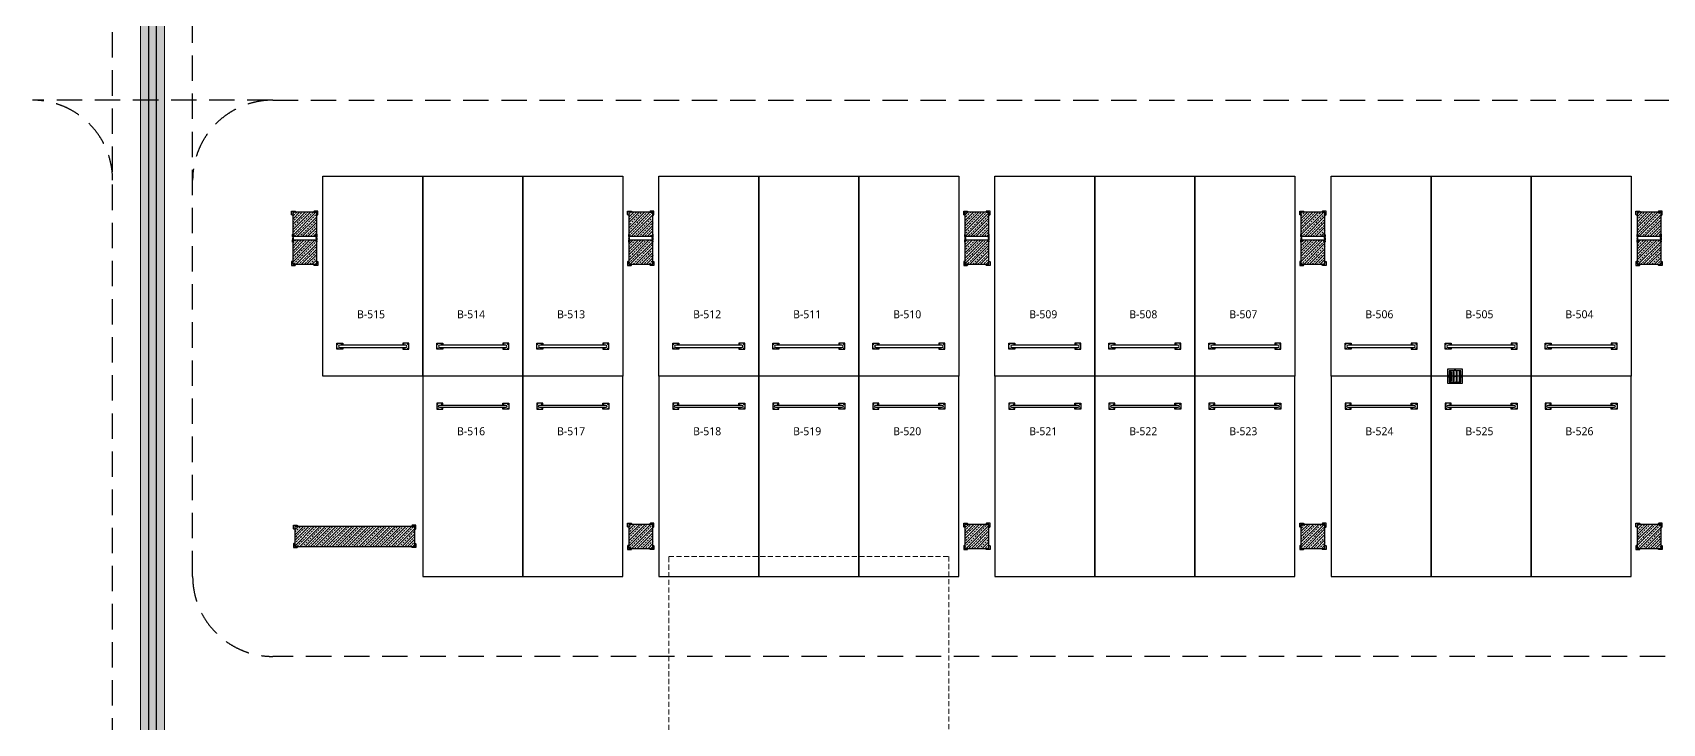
# Model space of a CAD drawing. Header units: millimetres. Extents: x -379292 to 1221486, y 92049 to 447512.
# Drawn here: x 65048 to 105780, y 156145 to 173407 of the extents above; entities that cross this region are included whole.
import ezdxf
from ezdxf.enums import TextEntityAlignment as Align
from ezdxf.lldxf.tags import DXFTag

# ---------------------------------------------------------------- set-up
doc = ezdxf.new("R2010")
doc.units = ezdxf.units.MM
doc.linetypes.add('HIDDEN', pattern=[9.525, 6.35, -3.175])
for name, color, linetype in [('04_RAIN INLET', 51, 'Continuous'), ('05_DILATATION', 131, 'Continuous'), ('05_HATCH CONCRETE', 141, 'Continuous'), ('05_SYMBOL', 2, 'Continuous'), ('202-A-Y-MahalAd', 141, 'Continuous'), ('E_CT_ZA', 6, 'Continuous')]:
    doc.layers.add(name, color=color, linetype=linetype)
doc.layers.add('06_FORMWORK HIDDEN', color=252, linetype='HIDDEN2', lineweight=0)
doc.layers.add('E_CT_KA', color=4, linetype='Continuous', lineweight=9)
doc.styles.get("Standard").update_dxf_attribs({"font": 'segoeuil.ttf'})
tags = doc.linetypes.add('HIDDEN2', pattern=[0.1875, 0.125, -0.0625]).pattern_tags.tags
tags[6:7] = [DXFTag(74, 4), DXFTag(75, 0), DXFTag(340, '0'), DXFTag(46, 0.0), DXFTag(50, 0.0), DXFTag(44, 0.0), DXFTag(45, 0.0)]
tags[4:5] = [DXFTag(74, 4), DXFTag(75, 0), DXFTag(340, '0'), DXFTag(46, 0.0), DXFTag(50, 0.0), DXFTag(44, 0.0), DXFTag(45, 0.0)]
pattern_1 = [(225, (905000, -3e-07), (67.351921, -67.351921), []), (225, (904932.65, -3e-07), (67.351921, -67.351921), [47.625, -23.8125])]

# ---------------------------------------------------------------- blocks, each defined once
blk = doc.blocks.new('202_Vida')
at = {"color": 0, "linetype": 'ByBlock', "ltscale": 0.2}
for points in [[(1, 0), (-1, 0)], [(0, 1), (0, -1)]]:
    blk.add_lwpolyline(points, dxfattribs=at)
at = {"color": 0, "linetype": 'ByBlock'}
for radius in [0.42, 0.23, 0.155]:
    blk.add_circle((0, 0), radius, dxfattribs=at)
blk = doc.blocks.new('202_Stoper')
at = {"color": 0, "linetype": 'ByBlock'}
for points in [[(-750, -30), (-750, -75), (-900, -75), (-900, 75), (-750, 75), (-750, 30)], [(750, -30), (750, -75), (900, -75), (900, 75), (750, 75), (750, 30)]]:
    blk.add_lwpolyline(points, dxfattribs=at)
blk.add_lwpolyline([(825, -30, 1), (825, 30), (-825, 30, 1), (-825, -30)], format="xyb", close=True, dxfattribs=at)
at = {"color": 0, "linetype": 'ByBlock', "yscale": 10, "zscale": 10, "rotation": 180}
for p, xscale in [((-877, 53), -10), ((-772, 53), 10), ((772, 53), -10), ((877, 53), 10)]:
    blk.add_blockref('202_Vida', p, dxfattribs=dict(at, xscale=xscale))
at = {"color": 0, "linetype": 'ByBlock', "yscale": 10, "zscale": 10}
for p, xscale in [((-877, -52), 10), ((-772, -52), -10), ((772, -52), 10), ((877, -52), -10)]:
    blk.add_blockref('202_Vida', p, dxfattribs=dict(at, xscale=xscale))
blk = doc.blocks.new('202_Mahalblok')
at = {"color": 0, "linetype": 'ByBlock', "flags": 128}
blk.add_lwpolyline([(0, 0), (0, 5000), (2500, 5000), (2500, 0)], close=True, dxfattribs=at)
at = {"color": 252}
blk.add_blockref('202_Stoper', (1250, 750), dxfattribs=at)
at = {"color": 0, "linetype": 'ByBlock', "ltscale": 25}
blk.add_attdef('MAHALNO', text='', height=200, dxfattribs=at).set_placement((1209, 1390), align=Align.BOTTOM_CENTER)
blk = doc.blocks.new('202_Izgara')
at = {"color": 8, "ltscale": 25}
blk.add_circle((0, 0), 0.1, dxfattribs=at)
at = {"layer": '04_RAIN INLET', "color": 8}
for p, q in [((1.85, 1.75), (-1.85, 1.75)), ((-1.85, 1.75), (-1.85, -1.75)), ((1.45, 1.35), (-1.45, 1.35)), ((-1.45, 1.35), (-1.45, -1.35)), ((-1.2, 1.15), (-1.2, -1.15)), ((-1, 1.15), (-1.2, 1.15)), ((-1, 1.15), (-1, -1.15)), ((-0.5, -1.15), (-0.5, 1.15)), ((-0.5, 1.15), (-0.3, 1.15)), ((-0.3, 1.15), (-0.3, -1.15)), ((0.3, 1.15), (0.3, -1.15)), ((0.5, 1.15), (0.3, 1.15)), ((0.5, -1.15), (0.5, 1.15)), ((1, 1.15), (1, -1.15)), ((1.2, 1.15), (1, 1.15)), ((1.2, 1.15), (1.2, -1.15)), ((1.45, -1.35), (1.45, 1.35)), ((1.85, -1.75), (1.85, 1.75)), ((-1.85, -1.75), (1.85, -1.75)), ((-1.45, -1.35), (1.45, -1.35)), ((-1, -1.15), (-1.2, -1.15)), ((-0.5, -1.15), (-0.3, -1.15)), ((0.5, -1.15), (0.3, -1.15)), ((1.2, -1.15), (1, -1.15))]:
    blk.add_line(p, q, dxfattribs=at)
at = {"layer": '04_RAIN INLET', "color": 8, "ltscale": 50}
for p, q in [((-1.45, 0.2), (-1.65, 0.2)), ((0.2, 1.55), (-0.2, 1.55)), ((-0.2, 1.35), (-0.2, 1.55)), ((0.2, 1.35), (0.2, 1.55)), ((1.65, 0.2), (1.45, 0.2)), ((-1.45, -0.2), (-1.65, -0.2)), ((-0.2, -1.55), (-0.2, -1.35)), ((0.2, -1.55), (0.2, -1.35)), ((1.65, -0.2), (1.45, -0.2))]:
    blk.add_line(p, q, dxfattribs=at)
at = {"layer": '04_RAIN INLET', "color": 8, "ltscale": 50, "extrusion": (-2.89798e-21, 1.6744e-09, 1)}
for points in [[(-1.65, 0.2), (-1.65, -0.2)], [(1.65, -0.2), (1.65, 0.2)]]:
    blk.add_lwpolyline(points, dxfattribs=at)
at = {"layer": '04_RAIN INLET', "color": 8, "ltscale": 50, "extrusion": (-2.89798e-21, 1.6744e-09, 1), "elevation": 0}
blk.add_lwpolyline([(-0.2, -1.55), (0.2, -1.55)], dxfattribs=at)
blk = doc.blocks.new('DİLATASYON PROFİL')
at = {"color": 8}
for p, q in [((-48, 0), (-46, 2)), ((-48, 0), (-20, 0)), ((-46, 2), (-46, 2)), ((-23, 2), (-20, 2)), ((-23, 2), (-22, 0)), ((-19, 2), (-20, 1)), ((-20, 2), (-20, 1)), ((-20, 0), (12, 0)), ((-20, 0), (-20, 0)), ((-20, 0), (-20, 0)), ((-17, 2), (-19, 2)), ((-17, 2), (-18, 0)), ((12, -13), (12, 0)), ((12, -13), (12, 0)), ((20, 2), (21, 0)), ((22, 2), (21, 2)), ((21, 1), (21, 0)), ((21, -1), (21, 0)), ((23, 1), (23, 1)), ((24, -6), (23, 1)), ((24, 1), (24, 1)), ((24, 1), (24, 1)), ((25, 1), (25, 1)), ((25, 1), (25, 1)), ((26, 1), (26, 1)), ((26, 1), (26, 1)), ((27, 1), (27, 1)), ((27, 1), (27, 1)), ((28, 1), (28, 1)), ((28, 1), (28, 1)), ((29, 1), (29, 1)), ((29, 1), (29, 1)), ((30, 1), (30, 1)), ((30, 1), (30, 1)), ((31, 1), (31, 1)), ((31, 1), (31, 1)), ((32, 1), (32, 1)), ((32, 1), (32, 1)), ((33, 1), (33, 1)), ((33, 1), (33, 1)), ((34, 1), (34, 1)), ((34, 1), (34, 1)), ((35, 1), (35, 1)), ((35, 1), (35, 1)), ((36, 2), (36, 2)), ((36, 2), (36, 1)), ((38, 2), (36, 1)), ((36, 1), (36, 2)), ((36, 1), (36, 2)), ((38, 2), (38, 2)), ((38, 2), (38, 2)), ((38, 2), (38, 2)), ((39, 2), (38, 2)), ((39, 2), (38, 2)), ((40, 2), (39, 2)), ((39, 2), (39, 2)), ((40, 2), (41, 2)), ((41, 2), (42, 1)), ((41, 2), (41, 2)), ((43, 2), (42, 1)), ((43, 2), (43, 2)), ((43, 1), (43, 2)), ((43, 1), (43, 2)), ((44, 1), (44, 1)), ((45, 1), (45, 1)), ((45, 1), (45, 1)), ((46, 1), (46, 1)), ((46, 1), (46, 1)), ((47, 1), (47, 1)), ((47, 1), (47, 1)), ((48, 1), (48, 1)), ((48, 1), (48, 1)), ((49, 1), (49, 1)), ((49, 1), (49, 1)), ((50, 1), (50, 1)), ((50, 1), (50, 1)), ((51, 1), (51, 1)), ((51, 1), (51, 1)), ((52, 1), (52, 1)), ((52, 1), (52, 1)), ((53, 1), (53, 1)), ((53, 1), (53, 1)), ((54, 1), (54, 1)), ((54, 1), (54, 1)), ((55, 1), (55, 1)), ((55, 1), (55, 1)), ((56, 1), (56, 1)), ((57, 2), (57, 2)), ((57, 2), (58, 1)), ((57, 1), (57, 2)), ((57, 1), (57, 2)), ((59, 2), (58, 1)), ((59, 2), (59, 2)), ((59, 2), (59, 2)), ((59, 2), (59, 2)), ((60, 2), (59, 2)), ((60, 2), (59, 2)), ((60, 2), (61, 2)), ((61, 2), (62, 2)), ((61, 2), (61, 2)), ((63, 2), (62, 2)), ((63, 2), (64, 1)), ((64, 2), (64, 2)), ((64, 2), (64, 1)), ((64, 1), (64, 2)), ((64, 1), (64, 2)), ((65, 1), (65, 1)), ((66, 1), (66, 1)), ((66, 1), (66, 1)), ((67, 1), (67, 1)), ((67, 1), (67, 1)), ((68, 1), (68, 1)), ((68, 1), (68, 1)), ((69, 1), (69, 1)), ((69, 1), (69, 1)), ((70, 1), (70, 1)), ((70, 1), (70, 1)), ((71, 1), (71, 1)), ((71, 1), (71, 1)), ((72, 1), (72, 1)), ((72, 1), (72, 1)), ((73, 1), (73, 1)), ((73, 1), (73, 1)), ((74, 1), (74, 1)), ((74, 1), (74, 1)), ((75, 1), (75, 1)), ((75, 1), (75, 1)), ((76, -6), (77, 1)), ((76, 1), (76, 1)), ((76, 1), (76, 1)), ((77, 1), (77, 1)), ((77, 1), (77, 1)), ((78, 2), (79, 2)), ((80, 2), (79, 0)), ((79, 1), (79, 0)), ((79, -1), (79, 1)), ((88, -13), (88, 0)), ((120, 0), (88, 0)), ((88, -13), (88, 0)), ((148, 0), (88, 0)), ((117, 2), (119, 2)), ((117, 2), (118, 0)), ((119, 2), (120, 1)), ((123, 2), (120, 2)), ((120, 2), (120, 1)), ((120, 0), (120, 0)), ((120, 0), (120, 0)), ((140, 0), (120, 0)), ((123, 2), (122, 0)), ((146, 2), (146, 2)), ((148, 0), (146, 2)), ((-22, -20), (-23, -21)), ((-22, -20), (-23, -21)), ((-23, -21), (-22, -22)), ((-23, -21), (-22, -22)), ((-23, -22), (-23, -23)), ((-22, -22), (-23, -22)), ((-23, -22), (-23, -23)), ((-22, -22), (-23, -22)), ((-23, -23), (-22, -23)), ((-22, -23), (-23, -23)), ((-23, -23), (-23, -24)), ((-23, -23), (-22, -23)), ((-22, -23), (-23, -23)), ((-23, -23), (-23, -24)), ((-23, -24), (-22, -25)), ((-23, -24), (-22, -25)), ((-22, 0), (-18, 0)), ((-22, -3), (-22, 0)), ((-22, 0), (-18, 0)), ((-22, -3), (-22, 0)), ((-22, -3), (-18, -3)), ((-22, -3), (-18, -3)), ((-21, -6), (-22, -6)), ((-22, -6), (-22, -7)), ((-21, -6), (-22, -6)), ((-22, -6), (-22, -7)), ((-22, -7), (-21, -7)), ((-21, -7), (-22, -7)), ((-22, -7), (-22, -9)), ((-22, -7), (-21, -7)), ((-21, -7), (-22, -7)), ((-22, -7), (-22, -9)), ((-22, -9), (-21, -9)), ((-21, -9), (-22, -9)), ((-22, -9), (-22, -10)), ((-22, -9), (-21, -9)), ((-21, -9), (-22, -9)), ((-22, -9), (-22, -10)), ((-22, -10), (-21, -11)), ((-22, -10), (-21, -11)), ((-21, -11), (-22, -11)), ((-22, -11), (-22, -12)), ((-21, -11), (-22, -11)), ((-22, -11), (-22, -12)), ((-22, -12), (-21, -13)), ((-22, -12), (-21, -13)), ((-21, -13), (-22, -13)), ((-22, -13), (-22, -14)), ((-21, -13), (-22, -13)), ((-22, -13), (-22, -14)), ((-21, -14), (-22, -14)), ((-22, -14), (-21, -14)), ((-21, -14), (-22, -14)), ((-22, -14), (-22, -16)), ((-21, -14), (-22, -14)), ((-22, -14), (-21, -14)), ((-21, -14), (-22, -14)), ((-22, -14), (-22, -16)), ((-22, -16), (-21, -16)), ((-21, -16), (-22, -16)), ((-22, -16), (-22, -17)), ((-22, -16), (-21, -16)), ((-21, -16), (-22, -16)), ((-22, -16), (-22, -17)), ((-22, -17), (-21, -18)), ((-22, -17), (-21, -18)), ((-21, -18), (-22, -18)), ((-22, -18), (-22, -19)), ((-21, -18), (-22, -18)), ((-22, -18), (-22, -19)), ((-22, -19), (-22, -20)), ((-22, -19), (-22, -20)), ((-22, -20), (-22, -20)), ((-22, -20), (-22, -20)), ((-22, -25), (-21, -25)), ((-22, -25), (-21, -25)), ((-21, -3), (-21, -3)), ((-21, -3), (-21, -6)), ((-21, -6), (-21, -3)), ((-21, -25), (-20, -3)), ((-21, -3), (-21, -3)), ((-21, -3), (-21, -6)), ((-21, -6), (-21, -3)), ((-21, -25), (-20, -3)), ((-21, -7), (-21, -7)), ((-21, -7), (-21, -7)), ((-19, -12), (-21, -14)), ((-19, -12), (-21, -14)), ((-19, -13), (-21, -14)), ((-19, -13), (-21, -14)), ((-19, -16), (-21, -18)), ((-19, -16), (-21, -17)), ((-19, -16), (-21, -18)), ((-19, -16), (-21, -17)), ((-19, -19), (-21, -21)), ((-19, -19), (-21, -21)), ((-19, -20), (-21, -21)), ((-19, -20), (-21, -21)), ((-19, -23), (-21, -25)), ((-19, -23), (-21, -25)), ((-19, -23), (-21, -25)), ((-19, -23), (-21, -25)), ((-21, -25), (-21, -25)), ((-20, -27), (-21, -25)), ((-21, -25), (-21, -25)), ((-20, -27), (-21, -25)), ((-19, -25), (-20, -3)), ((-19, -25), (-20, -3)), ((-20, -5), (-20, -6)), ((-20, -5), (-20, -6)), ((-20, -6), (-20, -6)), ((-20, -6), (-20, -6)), ((-19, -9), (-20, -10)), ((-19, -9), (-20, -10)), ((-19, -9), (-20, -10)), ((-19, -9), (-20, -10)), ((-20, -27), (-18, -25)), ((-20, -27), (-18, -25)), ((-18, -3), (-19, -3)), ((-19, -3), (-19, -6)), ((-18, -3), (-19, -3)), ((-19, -3), (-19, -6)), ((-19, -6), (-18, -6)), ((-19, -6), (-18, -6)), ((-19, -7), (-18, -7)), ((-18, -7), (-19, -7)), ((-19, -7), (-18, -7)), ((-18, -7), (-19, -7)), ((-19, -9), (-18, -9)), ((-18, -9), (-19, -9)), ((-19, -9), (-18, -9)), ((-18, -9), (-19, -9)), ((-18, -10), (-19, -11)), ((-18, -10), (-19, -11)), ((-19, -11), (-18, -11)), ((-19, -11), (-18, -11)), ((-18, -12), (-19, -13)), ((-18, -12), (-19, -13)), ((-19, -13), (-18, -13)), ((-19, -13), (-18, -13)), ((-19, -25), (-18, -25)), ((-19, -25), (-18, -25)), ((-18, -3), (-18, 0)), ((-18, -3), (-18, 0)), ((-18, -5), (-18, -3)), ((-18, -5), (-18, -3)), ((-18, -6), (-18, -5)), ((-18, -5), (-18, -5)), ((-18, -6), (-18, -5)), ((-18, -5), (-18, -5)), ((-18, -6), (-18, -7)), ((-18, -6), (-18, -7)), ((-18, -7), (-18, -9)), ((-18, -7), (-18, -9)), ((-18, -9), (-18, -10)), ((-18, -9), (-18, -9)), ((-18, -9), (-18, -10)), ((-18, -9), (-18, -9)), ((-18, -11), (-18, -11)), ((-18, -11), (-18, -12)), ((-18, -11), (-18, -11)), ((-18, -11), (-18, -12)), ((-18, -13), (-18, -14)), ((-18, -13), (-18, -14)), ((-18, -14), (-18, -16)), ((-18, -14), (-18, -14)), ((-18, -14), (-18, -14)), ((-18, -14), (-18, -16)), ((-18, -14), (-18, -14)), ((-18, -14), (-18, -14)), ((-18, -16), (-17, -16)), ((-18, -16), (-18, -16)), ((-18, -16), (-17, -16)), ((-18, -16), (-18, -16)), ((-17, -17), (-18, -18)), ((-17, -17), (-18, -18)), ((-18, -18), (-17, -18)), ((-18, -18), (-17, -18)), ((-17, -19), (-18, -20)), ((-17, -19), (-18, -20)), ((-18, -20), (-17, -20)), ((-18, -20), (-17, -20)), ((-17, -21), (-18, -22)), ((-17, -21), (-18, -22)), ((-18, -22), (-17, -22)), ((-18, -22), (-17, -22)), ((-18, -23), (-17, -23)), ((-17, -23), (-18, -23)), ((-18, -23), (-17, -23)), ((-17, -23), (-18, -23)), ((-17, -24), (-18, -25)), ((-17, -24), (-18, -25)), ((-18, -25), (-18, -25)), ((-18, -25), (-18, -25)), ((-17, -16), (-17, -17)), ((-17, -16), (-17, -17)), ((-17, -18), (-17, -19)), ((-17, -18), (-17, -19)), ((-17, -20), (-17, -21)), ((-17, -20), (-17, -21)), ((-17, -22), (-17, -23)), ((-17, -22), (-17, -23)), ((-17, -23), (-17, -24)), ((-17, -23), (-17, -24)), ((12, -13), (21, -13)), ((19, -2), (19, -1)), ((19, -8), (19, -8)), ((20, -3), (21, -3)), ((21, -1), (21, -3)), ((22, -12), (21, -7)), ((21, -13), (21, -9)), ((22, -12), (24, -7)), ((24, -5), (24, 0)), ((25, -6), (24, -6)), ((26, -6), (24, -6)), ((24, -7), (25, -7)), ((26, -7), (24, -7)), ((24, -12), (24, -8)), ((25, -8), (24, -8)), ((34, -12), (24, -12)), ((25, -5), (25, -4)), ((28, -4), (25, -4)), ((25, -10), (25, -8)), ((28, -10), (25, -10)), ((26, -4), (27, -4)), ((26, -6), (26, -5)), ((26, -9), (26, -7)), ((27, -9), (26, -9)), ((27, -9), (27, -4)), ((28, -10), (28, -4)), ((30, -10), (30, -4)), ((32, -4), (30, -4)), ((32, -10), (30, -10)), ((31, -4), (31, -8)), ((32, -4), (31, -4)), ((31, -8), (31, -10)), ((31, -10), (32, -10)), ((31, -10), (32, -10)), ((32, -4), (32, -5)), ((32, -4), (32, -6)), ((32, -6), (34, -6)), ((32, -8), (32, -10)), ((34, -8), (32, -8)), ((32, -10), (32, -8)), ((32, -10), (32, -8)), ((34, -6), (33, -6)), ((33, -8), (34, -8)), ((34, 0), (34, -5)), ((34, -6), (34, -2)), ((34, -8), (34, -12)), ((36, -7), (36, -5)), ((43, -7), (43, -5)), ((45, -6), (45, 0)), ((45, -6), (45, -2)), ((46, -6), (45, -6)), ((46, -6), (45, -6)), ((45, -8), (46, -8)), ((46, -8), (45, -8)), ((45, -12), (45, -9)), ((55, -12), (45, -12)), ((46, -6), (46, -4)), ((46, -4), (48, -4)), ((49, -4), (46, -4)), ((46, -6), (46, -4)), ((46, -10), (46, -8)), ((46, -10), (46, -8)), ((46, -10), (46, -9)), ((48, -10), (46, -10)), ((49, -10), (46, -10)), ((48, -4), (48, -8)), ((48, -8), (48, -10)), ((49, -10), (49, -4)), ((53, -4), (51, -4)), ((51, -10), (51, -4)), ((53, -10), (51, -10)), ((52, -4), (52, -8)), ((54, -4), (52, -4)), ((52, -8), (52, -10)), ((52, -10), (54, -10)), ((53, -4), (53, -6)), ((54, -4), (54, -5)), ((55, -6), (54, -6)), ((55, -6), (54, -6)), ((54, -8), (55, -8)), ((55, -8), (54, -8)), ((54, -10), (54, -8)), ((53, -9), (53, -10)), ((55, 0), (55, -6)), ((55, -6), (55, -2)), ((55, -9), (55, -12)), ((57, -7), (57, -5)), ((64, -7), (64, -5)), ((66, -6), (66, 0)), ((66, -6), (66, -2)), ((68, -6), (66, -6)), ((67, -6), (66, -6)), ((66, -8), (68, -8)), ((67, -8), (66, -8)), ((66, -12), (66, -9)), ((76, -12), (66, -12)), ((68, -6), (68, -4)), ((68, -4), (69, -4)), ((70, -4), (68, -4)), ((68, -6), (68, -4)), ((68, -10), (68, -8)), ((68, -10), (68, -8)), ((68, -10), (68, -9)), ((69, -10), (68, -10)), ((70, -10), (68, -10)), ((69, -4), (69, -8)), ((69, -8), (69, -10)), ((70, -10), (70, -4)), ((75, -4), (72, -4)), ((72, -10), (72, -4)), ((75, -10), (72, -10)), ((73, -10), (73, -5)), ((74, -5), (73, -5)), ((73, -10), (74, -10)), ((74, -7), (74, -5)), ((74, -7), (76, -7)), ((74, -9), (74, -8)), ((74, -8), (76, -8)), ((75, -4), (75, -6)), ((76, -6), (75, -6)), ((75, -8), (76, -8)), ((75, -9), (75, -10)), ((76, 0), (76, -6)), ((78, -12), (76, -8)), ((76, -9), (76, -12)), ((78, -12), (79, -8)), ((79, -2), (79, -3)), ((80, -3), (79, -3)), ((79, -13), (79, -9)), ((88, -13), (79, -13)), ((81, -2), (81, -1)), ((81, -8), (81, -9)), ((118, -16), (117, -16)), ((117, -16), (117, -17)), ((118, -16), (117, -16)), ((117, -16), (117, -17)), ((117, -17), (118, -18)), ((117, -17), (118, -18)), ((118, -18), (117, -18)), ((117, -18), (117, -19)), ((118, -18), (117, -18)), ((117, -18), (117, -19)), ((117, -19), (118, -20)), ((117, -19), (118, -20)), ((118, -20), (117, -20)), ((117, -20), (117, -21)), ((118, -20), (117, -20)), ((117, -20), (117, -21)), ((117, -21), (118, -22)), ((117, -21), (118, -22)), ((117, -22), (117, -23)), ((118, -22), (117, -22)), ((117, -22), (117, -23)), ((118, -22), (117, -22)), ((117, -23), (118, -23)), ((118, -23), (117, -23)), ((117, -23), (117, -24)), ((117, -23), (118, -23)), ((118, -23), (117, -23)), ((117, -23), (117, -24)), ((117, -24), (118, -25)), ((117, -24), (118, -25)), ((118, 0), (122, 0)), ((118, -3), (118, 0)), ((118, 0), (122, 0)), ((118, -3), (118, 0)), ((118, -3), (119, -3)), ((118, -3), (122, -3)), ((118, -6), (118, -3)), ((118, -3), (119, -3)), ((118, -3), (122, -3)), ((118, -6), (118, -3)), ((119, -6), (118, -6)), ((118, -6), (118, -7)), ((119, -6), (118, -6)), ((118, -6), (118, -7)), ((118, -7), (119, -7)), ((118, -7), (118, -7)), ((119, -7), (118, -7)), ((118, -7), (118, -9)), ((118, -7), (119, -7)), ((118, -7), (118, -7)), ((119, -7), (118, -7)), ((118, -7), (118, -9)), ((118, -9), (119, -9)), ((119, -9), (118, -9)), ((118, -9), (118, -10)), ((118, -9), (119, -9)), ((119, -9), (118, -9)), ((118, -9), (118, -10)), ((118, -10), (119, -11)), ((118, -10), (119, -11)), ((119, -11), (118, -11)), ((118, -11), (118, -12)), ((119, -11), (118, -11)), ((118, -11), (118, -12)), ((118, -12), (119, -13)), ((118, -12), (119, -13)), ((119, -13), (118, -13)), ((118, -13), (118, -14)), ((119, -13), (118, -13)), ((118, -13), (118, -14)), ((118, -14), (118, -14)), ((118, -14), (118, -14)), ((118, -14), (118, -16)), ((118, -14), (118, -14)), ((118, -14), (118, -14)), ((118, -14), (118, -14)), ((118, -14), (118, -16)), ((118, -14), (118, -14)), ((118, -16), (118, -16)), ((118, -16), (118, -16)), ((121, -23), (118, -25)), ((121, -23), (118, -25)), ((118, -25), (119, -25)), ((118, -25), (118, -25)), ((120, -27), (118, -25)), ((118, -25), (119, -25)), ((118, -25), (118, -25)), ((120, -27), (118, -25)), ((119, -3), (119, -6)), ((119, -25), (120, -3)), ((119, -3), (119, -6)), ((119, -25), (120, -3)), ((120, -6), (119, -6)), ((120, -6), (119, -6)), ((120, -9), (119, -10)), ((120, -9), (119, -10)), ((120, -9), (119, -10)), ((120, -9), (119, -10)), ((121, -12), (119, -14)), ((121, -12), (119, -14)), ((121, -13), (119, -14)), ((121, -13), (119, -14)), ((121, -16), (119, -18)), ((121, -16), (119, -17)), ((121, -16), (119, -18)), ((121, -16), (119, -17)), ((121, -19), (119, -21)), ((121, -19), (119, -21)), ((121, -20), (119, -21)), ((121, -20), (119, -21)), ((121, -23), (119, -25)), ((121, -23), (119, -25)), ((121, -25), (120, -3)), ((121, -25), (120, -3)), ((120, -5), (120, -6)), ((120, -5), (120, -6)), ((120, -27), (121, -25)), ((120, -27), (121, -25)), ((121, -3), (121, -3)), ((121, -3), (121, -6)), ((121, -5), (121, -3)), ((121, -3), (121, -3)), ((121, -3), (121, -6)), ((121, -5), (121, -3)), ((121, -6), (121, -5)), ((121, -5), (121, -5)), ((121, -6), (121, -5)), ((121, -5), (121, -5)), ((121, -6), (122, -6)), ((121, -6), (122, -6)), ((121, -8), (122, -7)), ((122, -7), (121, -8)), ((121, -8), (122, -7)), ((122, -7), (121, -8)), ((121, -9), (122, -9)), ((121, -9), (121, -9)), ((122, -9), (121, -9)), ((121, -9), (122, -9)), ((121, -9), (121, -9)), ((122, -9), (121, -9)), ((122, -10), (121, -11)), ((122, -10), (121, -11)), ((121, -11), (122, -11)), ((121, -11), (121, -11)), ((121, -11), (122, -11)), ((121, -11), (121, -11)), ((122, -12), (121, -13)), ((122, -12), (121, -13)), ((121, -13), (122, -13)), ((121, -13), (122, -13)), ((121, -14), (122, -14)), ((122, -14), (121, -14)), ((121, -14), (122, -14)), ((122, -14), (121, -14)), ((121, -16), (122, -16)), ((122, -16), (121, -16)), ((121, -16), (122, -16)), ((122, -16), (121, -16)), ((122, -17), (121, -18)), ((122, -17), (121, -18)), ((121, -18), (122, -18)), ((121, -18), (122, -18)), ((121, -25), (121, -25)), ((121, -25), (122, -25)), ((121, -25), (121, -25)), ((121, -25), (122, -25)), ((122, -3), (122, 0)), ((122, -3), (122, 0)), ((122, -6), (122, -7)), ((122, -6), (122, -7)), ((122, -7), (122, -9)), ((122, -7), (122, -9)), ((122, -9), (122, -10)), ((122, -9), (122, -10)), ((122, -11), (122, -12)), ((122, -11), (122, -12)), ((122, -13), (122, -14)), ((122, -13), (122, -14)), ((122, -14), (122, -16)), ((122, -14), (122, -16)), ((122, -16), (122, -17)), ((122, -16), (122, -17)), ((122, -18), (122, -19)), ((122, -18), (122, -19)), ((122, -19), (122, -20)), ((122, -19), (122, -20)), ((122, -20), (122, -20)), ((122, -20), (123, -21)), ((122, -20), (122, -20)), ((122, -20), (123, -21)), ((123, -21), (122, -22)), ((123, -21), (122, -22)), ((122, -22), (123, -22)), ((122, -22), (123, -22)), ((122, -23), (123, -23)), ((123, -23), (122, -23)), ((122, -23), (123, -23)), ((123, -23), (122, -23)), ((123, -24), (122, -25)), ((123, -24), (122, -25)), ((123, -22), (123, -23)), ((123, -22), (123, -23)), ((123, -23), (123, -24)), ((123, -23), (123, -24))]:
    blk.add_line(p, q, dxfattribs=at)
for centre, radius, start, end in [((-45, 1), 1.3, 64.6683, 126.1289), ((-44, 3), 1.3, 244.6683, 295.3317), ((-43, 1), 1.3, 64.6683, 115.3317), ((-42, 3), 1.3, 244.6683, 295.3317), ((-40, 1), 1.3, 64.6683, 115.3317), ((-39, 3), 1.3, 244.6683, 295.3317), ((-38, 1), 1.3, 64.6683, 115.3317), ((-37, 3), 1.3, 244.6683, 295.3317), ((-36, 1), 1.3, 64.6683, 115.3317), ((-35, 3), 1.3, 244.6683, 295.3317), ((-34, 1), 1.3, 64.6683, 115.3317), ((-33, 3), 1.3, 244.6683, 295.3317), ((-32, 1), 1.3, 64.6683, 115.3317), ((-30, 3), 1.3, 244.6683, 295.3317), ((-29, 1), 1.3, 64.6683, 115.3317), ((-28, 3), 1.3, 244.6683, 295.3317), ((-27, 1), 1.3, 64.6683, 115.3317), ((-26, 3), 1.3, 244.6683, 295.3317), ((-25, 1), 1.3, 64.6683, 115.3317), ((-24, 3), 1.3, 244.6683, 295.3317), ((-23, 1), 1.3, 64.6683, 115.3317), ((-22, 3), 1.3, 244.6683, 295.3317), ((-20, 1), 1.3, 64.6683, 115.3317), ((-19, 3), 1.3, 244.6683, 295.3317), ((-18, 1), 1.3, 64.6683, 115.3317), ((-17, 3), 1.3, 244.6683, 295.3317), ((-16, 1), 1.3, 64.6683, 115.3317), ((-15, 3), 1.3, 244.6683, 295.3317), ((-14, 1), 1.3, 64.6683, 115.3317), ((-13, 3), 1.3, 244.6683, 295.3317), ((-12, 1), 1.3, 64.6683, 115.3317), ((-10, 3), 1.3, 244.6683, 295.3317), ((-9, 1), 1.3, 64.6683, 115.3317), ((-8, 3), 1.3, 244.6683, 295.3317), ((-7, 1), 1.3, 64.6683, 115.3317), ((-6, 1), 1.3, 64.6683, 115.3317), ((-5, 3), 1.3, 244.6683, 295.3317), ((-4, 1), 1.3, 64.6683, 115.3317), ((-3, 3), 1.3, 244.6683, 295.3317), ((-2, 1), 1.3, 64.6683, 115.3317), ((-1, 3), 1.3, 244.6683, 295.3317), ((1, 1), 1.3, 64.6683, 115.3317), ((2, 3), 1.3, 244.6683, 295.3317), ((3, 1), 1.3, 64.6683, 115.3317), ((4, 3), 1.3, 244.6683, 295.3317), ((5, 1), 1.3, 64.6683, 115.3317), ((6, 3), 1.3, 244.6683, 295.3317), ((7, 1), 1.3, 64.6683, 115.3317), ((8, 3), 1.3, 244.6683, 295.3317), ((9, 1), 1.3, 64.6683, 115.3317), ((11, 3), 1.3, 244.6683, 295.3317), ((12, 1), 1.3, 64.6683, 115.3317), ((13, 3), 1.3, 244.6683, 295.3317), ((14, 1), 1.3, 64.6683, 115.3317), ((15, 3), 1.3, 244.6683, 295.3317), ((16, 1), 1.3, 64.6683, 115.3317), ((17, 3), 1.3, 244.6683, 295.3317), ((18, 1), 1.3, 63.2691, 115.3317), ((20, 3), 1.3, 244.6683, 288.3764), ((21, 2), 0.381, 90.8255, 269.3453), ((20, -1), 1.61, 330.6457, 24.0465), ((22, 1), 0.55, 357.34, 90), ((23, 1), 0.16, 40.5, 139.5), ((23, 1), 0.16, 141.0253, 263.0349), ((23, -1), 1.2, 25.7871, 83.0349), ((24, 1), 0.16, 40.5, 139.5), ((25, 1), 0.16, 40.5, 139.5), ((26, 1), 0.16, 40.5, 139.5), ((27, 1), 0.16, 40.5, 139.5), ((28, 1), 0.16, 40.5, 139.5), ((29, 1), 0.16, 40.5, 139.5), ((30, 1), 0.16, 40.5, 139.5), ((31, 1), 0.16, 40.5, 139.5), ((32, 1), 0.16, 40.5, 139.5), ((33, 1), 0.16, 40.5, 139.5), ((34, 1), 0.16, 40.5, 139.5), ((37, -2), 3, 110.9248, 180), ((35, -1), 1.2, 93.7255, 146.441), ((35, 1), 0.16, 273.7255, 40.5), ((35, 1), 0.16, 273.7255, 276.016), ((39, -8), 10, 110.7934, 110.9248), ((39, -8), 10, 69.0752, 69.2066), ((42, -2), 3, 0, 69.0752), ((44, 1), 0.16, 40.5, 139.5), ((44, -1), 1.2, 25.7871, 64.9325), ((45, 1), 0.16, 40.5, 139.5), ((46, 1), 0.16, 40.5, 139.5), ((47, 1), 0.16, 40.5, 139.5), ((48, 1), 0.16, 40.5, 139.5), ((49, 1), 0.16, 40.5, 139.5), ((50, 1), 0.16, 40.5, 139.5), ((51, 1), 0.16, 40.5, 139.5), ((52, 1), 0.16, 40.5, 139.5), ((53, 1), 0.16, 40.5, 139.5), ((54, 1), 0.16, 40.5, 139.5), ((55, 1), 0.16, 40.5, 139.5), ((58, -2), 3, 110.9248, 180), ((56, -1), 1.2, 93.7255, 146.441), ((56, 0), 0.16, 273.7255, 40.5), ((61, -8), 10, 110.7934, 110.9248), ((61, -8), 10, 69.0752, 69.2066), ((63, -2), 3, 0, 69.0752), ((66, 1), 0.16, 40.5, 139.5), ((67, 1), 0.16, 40.5, 139.5), ((65, -1), 1.2, 25.7871, 64.9325), ((68, 1), 0.16, 40.5, 139.5), ((69, 1), 0.16, 40.5, 139.5), ((70, 1), 0.16, 40.5, 139.5), ((71, 1), 0.16, 40.5, 139.5), ((72, 1), 0.16, 40.5, 139.5), ((73, 1), 0.16, 40.5, 139.5), ((74, 1), 0.16, 40.5, 139.5), ((75, 1), 0.16, 40.5, 139.5), ((76, 1), 0.16, 40.5, 139.5), ((77, 1), 0.16, 40.5, 139.5), ((77, -1), 1.2, 93.7255, 146.441), ((78, 1), 0.55, 90, 182.66), ((77, 0), 0.16, 273.7255, 40.5), ((77, 0), 0.16, 273.7255, 276.016), ((79, 1), 0.381, 270.6547, 89.1745), ((80, 1), 1.3, 64.6683, 99.3419), ((82, 3), 1.3, 244.6683, 295.3317), ((83, 1), 1.3, 64.6683, 115.3317), ((84, 3), 1.3, 244.6683, 295.3317), ((85, 1), 1.3, 64.6683, 115.3317), ((86, 3), 1.3, 244.6683, 295.3317), ((87, 1), 1.3, 64.6683, 115.3317), ((88, 3), 1.3, 244.6683, 295.3317), ((89, 1), 1.3, 64.6683, 115.3317), ((90, 3), 1.3, 244.6683, 295.3317), ((92, 1), 1.3, 64.6683, 115.3317), ((93, 3), 1.3, 244.6683, 295.3317), ((94, 1), 1.3, 64.6683, 115.3317), ((95, 3), 1.3, 244.6683, 295.3317), ((96, 1), 1.3, 64.6683, 115.3317), ((97, 3), 1.3, 244.6683, 295.3317), ((98, 1), 1.3, 64.6683, 115.3317), ((99, 3), 1.3, 244.6683, 295.3317), ((100, 1), 1.3, 64.6683, 115.3317), ((102, 3), 1.3, 244.6683, 295.3317), ((103, 1), 1.3, 64.6683, 115.3317), ((104, 3), 1.3, 244.6683, 295.3317), ((105, 1), 1.3, 64.6683, 115.3317), ((106, 3), 1.3, 244.6683, 295.3317), ((107, 1), 1.3, 64.6683, 115.3317), ((108, 3), 1.3, 244.6683, 295.3317), ((109, 1), 1.3, 64.6683, 115.3317), ((111, 3), 1.3, 244.6683, 295.3317), ((112, 1), 1.3, 64.6683, 115.3317), ((113, 3), 1.3, 244.6683, 295.3317), ((114, 1), 1.3, 64.6683, 115.3317), ((115, 3), 1.3, 244.6683, 295.3317), ((116, 1), 1.3, 64.6683, 115.3317), ((117, 3), 1.3, 244.6683, 295.3317), ((118, 1), 1.3, 64.6683, 115.3317), ((119, 3), 1.3, 244.6683, 295.3317), ((121, 1), 1.3, 64.6683, 115.3317), ((122, 3), 1.3, 244.6683, 295.3317), ((123, 1), 1.3, 64.6683, 115.3317), ((124, 3), 1.3, 244.6683, 295.3317), ((125, 1), 1.3, 64.6683, 115.3317), ((126, 3), 1.3, 244.6683, 295.3317), ((127, 1), 1.3, 64.6683, 115.3317), ((128, 3), 1.3, 244.6683, 295.3317), ((129, 1), 1.3, 64.6683, 115.3317), ((131, 3), 1.3, 244.6683, 295.3317), ((132, 1), 1.3, 64.6683, 115.3317), ((133, 3), 1.3, 244.6683, 295.3317), ((134, 1), 1.3, 64.6683, 115.3317), ((135, 3), 1.3, 244.6683, 295.3317), ((136, 1), 1.3, 64.6683, 115.3317), ((137, 3), 1.3, 244.6683, 295.3317), ((138, 1), 1.3, 64.6683, 115.3317), ((139, 3), 1.3, 244.6683, 295.3317), ((141, 1), 1.3, 64.6683, 115.3317), ((142, 3), 1.3, 244.6683, 295.3317), ((143, 1), 1.3, 64.6683, 115.3317), ((144, 3), 1.3, 244.6683, 295.3317), ((145, 1), 1.3, 53.8711, 115.3317), ((-20, -3), 0.25, 2.8081, 91), ((-20, -3), 0.25, 89, 162.832), ((-20, -3), 0.25, 2.8081, 91), ((-20, -3), 0.25, 89, 162.832), ((18, -5), 4.15, 55.3598, 304.6402), ((18, -5), 4.29, 79.8358, 271.4513), ((18, -8), 0.825, 266.6901, 0), ((19, -1), 0.55, 0, 79.8358), ((20, -2), 0.55, 180, 270), ((20, -8), 0.954, 36.5523, 167.7728), ((21, -1), 0.6, 235.3598, 0), ((21, -9), 0.6, 0, 124.6402), ((22, -12), 0.364, 205.1184, 277.8355), ((24, -5), 0.25, 180, 270), ((24, -6), 0.55, 197.1305, 270), ((24, -8), 0.25, 90, 180), ((25, -5), 0.25, 270, 0), ((25, -8), 0.25, 0, 90), ((26, -5), 0.33, 90, 180), ((26, -9), 0.33, 180, 270), ((33, -5), 0.25, 180, 270), ((33, -8), 0.25, 90, 180), ((34, -5), 0.25, 270, 0), ((34, -8), 0.25, 0, 90), ((22, -12), 12.6, 0.0577, 16.2025), ((39, -1), 11.8, 246.209, 293.7816), ((39, -5), 3.75, 0, 180), ((39, -7), 3.75, 180, 0), ((57, -12), 12.6, 163.7975, 179.9423), ((45, -6), 0.25, 180, 270), ((45, -9), 0.25, 90, 180), ((46, -6), 0.25, 270, 0), ((46, -9), 0.25, 0, 90), ((54, -5), 0.25, 180, 270), ((54, -6), 0.25, 180, 270), ((54, -9), 0.25, 90, 180), ((55, -5), 0.25, 270, 0), ((55, -6), 0.25, 270, 0), ((55, -9), 0.25, 0, 90), ((43, -12), 12.6, 0.0577, 16.2025), ((61, -1), 11.8, 246.209, 293.7816), ((61, -5), 3.75, 0, 180), ((61, -7), 3.75, 180, 0), ((78, -12), 12.6, 163.7975, 179.9423), ((66, -6), 0.25, 180, 270), ((66, -9), 0.25, 90, 180), ((67, -6), 0.25, 270, 0), ((67, -9), 0.25, 0, 90), ((74, -5), 0.33, 0, 90), ((74, -9), 0.33, 270, 0), ((75, -6), 0.25, 180, 270), ((75, -9), 0.25, 90, 180), ((76, -6), 0.55, 270, 342.8695), ((76, -6), 0.25, 270, 0), ((76, -9), 0.25, 0, 90), ((78, -12), 0.364, 262.1645, 334.8816), ((80, -1), 1.61, 155.9535, 209.3543), ((79, -1), 0.6, 180, 304.6402), ((80, -8), 0.954, 12.2272, 143.4477), ((79, -9), 0.6, 55.3598, 180), ((82, -5), 4.15, 235.3598, 124.6402), ((80, -2), 0.55, 270, 0), ((82, -5), 4.29, 268.5487, 100.1642), ((81, -1), 0.55, 100.1642, 180), ((82, -9), 0.825, 180, 273.3099), ((120, -3), 0.25, 2.8081, 91), ((120, -3), 0.25, 89, 162.832), ((120, -3), 0.25, 2.8081, 91), ((120, -3), 0.25, 89, 162.832)]:
    blk.add_arc(centre, radius, start, end, dxfattribs=at)
blk = doc.blocks.new('bariyer')
at = {"color": 8, "ltscale": 25}
blk.add_lwpolyline([(0, -70), (15, -70, 0.414214), (30, -55), (30, 30), (-55, 30, 0.414214), (-70, 15), (-70, 0), (0, 0)], format="xyb", close=True, dxfattribs=at)
blk = doc.blocks.new('OtoParkBodrumKatMimari')
at = {"layer": '05_HATCH CONCRETE'}
h = blk.add_hatch(dxfattribs=at)
h.set_pattern_fill('ANSI33', color=8, scale=15, angle=180, style=0)
h.set_pattern_definition(pattern_1)
h.paths.add_polyline_path([(20500, 68100), (19900, 68100), (19900, 67500), (20500, 67500)])
h = blk.add_hatch(dxfattribs=at)
h.set_pattern_fill('ANSI33', color=8, scale=15, angle=180, style=0)
h.set_pattern_definition(pattern_1)
h.paths.add_polyline_path([(28900, 68100), (28300, 68100), (28300, 67500), (28900, 67500)])
h = blk.add_hatch(dxfattribs=at)
h.set_pattern_fill('ANSI33', color=8, scale=15, angle=180, style=0)
h.set_pattern_definition(pattern_1)
h.paths.add_polyline_path([(37300, 68100), (36700, 68100), (36700, 67500), (37300, 67500)])
h = blk.add_hatch(dxfattribs=at)
h.set_pattern_fill('ANSI33', color=8, scale=15, angle=180, style=0)
h.set_pattern_definition(pattern_1)
h.paths.add_polyline_path([(45700, 68100), (45100, 68100), (45100, 67500), (45700, 67500)])
h = blk.add_hatch(dxfattribs=at)
h.set_pattern_fill('ANSI33', color=8, scale=15, angle=180, style=0)
h.set_pattern_definition(pattern_1)
h.paths.add_polyline_path([(54100, 68100), (53500, 68100), (53500, 67500), (54100, 67500)])
h = blk.add_hatch(dxfattribs=at)
h.set_pattern_fill('ANSI33', color=8, scale=15, angle=180, style=0)
h.set_pattern_definition(pattern_1)
h.paths.add_polyline_path([(20500, 67400), (19900, 67400), (19900, 66800), (20500, 66800)])
h = blk.add_hatch(dxfattribs=at)
h.set_pattern_fill('ANSI33', color=8, scale=15, angle=180, style=0)
h.set_pattern_definition(pattern_1)
h.paths.add_polyline_path([(28900, 67400), (28300, 67400), (28300, 66800), (28900, 66800)])
h = blk.add_hatch(dxfattribs=at)
h.set_pattern_fill('ANSI33', color=8, scale=15, angle=180, style=0)
h.set_pattern_definition(pattern_1)
h.paths.add_polyline_path([(37300, 67400), (36700, 67400), (36700, 66800), (37300, 66800)])
h = blk.add_hatch(dxfattribs=at)
h.set_pattern_fill('ANSI33', color=8, scale=15, angle=180, style=0)
h.set_pattern_definition(pattern_1)
h.paths.add_polyline_path([(45700, 67400), (45100, 67400), (45100, 66800), (45700, 66800)])
h = blk.add_hatch(dxfattribs=at)
h.set_pattern_fill('ANSI33', color=8, scale=15, angle=180, style=0)
h.set_pattern_definition(pattern_1)
h.paths.add_polyline_path([(54100, 67400), (53500, 67400), (53500, 66800), (54100, 66800)])
h = blk.add_hatch(dxfattribs=at)
h.set_pattern_fill('ANSI33', color=8, scale=15, angle=180, style=0)
h.set_pattern_definition(pattern_1)
h.paths.add_polyline_path([(28900, 60300), (28300, 60300), (28300, 59700), (28900, 59700)])
h = blk.add_hatch(dxfattribs=at)
h.set_pattern_fill('ANSI33', color=8, scale=15, angle=180, style=0)
h.set_pattern_definition(pattern_1)
h.paths.add_polyline_path([(37300, 60300), (36700, 60300), (36700, 59700), (37300, 59700)])
h = blk.add_hatch(dxfattribs=at)
h.set_pattern_fill('ANSI33', color=8, scale=15, angle=180, style=0)
h.set_pattern_definition(pattern_1)
h.paths.add_polyline_path([(45700, 60300), (45100, 60300), (45100, 59700), (45700, 59700)])
h = blk.add_hatch(dxfattribs=at)
h.set_pattern_fill('ANSI33', color=8, scale=15, angle=180, style=0)
h.set_pattern_definition(pattern_1)
h.paths.add_polyline_path([(54100, 60300), (53500, 60300), (53500, 59700), (54100, 59700)])
h = blk.add_hatch(dxfattribs=at)
h.set_pattern_fill('ANSI33', color=8, scale=15, angle=180, style=0)
h.set_pattern_definition(pattern_1)
h.paths.add_polyline_path([(22950, 60250), (19950, 60250), (19950, 59750), (22950, 59750)])
at = {"color": 5}
for points in [[(20500, 68100), (19900, 68100), (19900, 67500), (20500, 67500)], [(28900, 68100), (28300, 68100), (28300, 67500), (28900, 67500)], [(37300, 68100), (36700, 68100), (36700, 67500), (37300, 67500)], [(45700, 68100), (45100, 68100), (45100, 67500), (45700, 67500)], [(54100, 68100), (53500, 68100), (53500, 67500), (54100, 67500)], [(20500, 67400), (19900, 67400), (19900, 66800), (20500, 66800)], [(28900, 67400), (28300, 67400), (28300, 66800), (28900, 66800)], [(37300, 67400), (36700, 67400), (36700, 66800), (37300, 66800)], [(45700, 67400), (45100, 67400), (45100, 66800), (45700, 66800)], [(54100, 67400), (53500, 67400), (53500, 66800), (54100, 66800)], [(28900, 60300), (28300, 60300), (28300, 59700), (28900, 59700)], [(37300, 60300), (36700, 60300), (36700, 59700), (37300, 59700)], [(45700, 60300), (45100, 60300), (45100, 59700), (45700, 59700)], [(54100, 60300), (53500, 60300), (53500, 59700), (54100, 59700)], [(22950, 60250), (19950, 60250), (19950, 59750), (22950, 59750)]]:
    blk.add_lwpolyline(points, close=True, dxfattribs=at)
at = {"layer": '05_SYMBOL', "color": 252, "linetype": 'HIDDEN', "ltscale": 100}
for points in [[(15400, 51961), (15400, 166800)], [(17400, 59000), (17400, 84800)], [(19400, 70900), (13400, 70900)], [(19400, 70900), (128500, 70900)], [(128500, 57000), (19400, 57000)]]:
    blk.add_lwpolyline(points, dxfattribs=at)
for points in [[(15400, 68900, 0.414214), (13400, 70900)], [(19400, 70900, 0.414214), (17400, 68900)], [(17400, 59000, 0.414214), (19400, 57000)]]:
    blk.add_lwpolyline(points, format="xyb", dxfattribs=at)
at = {"layer": '06_FORMWORK HIDDEN', "linetype": 'HIDDEN', "ltscale": 20}
blk.add_lwpolyline([(29300, 59500), (36300, 59500), (36300, 52500), (29300, 52500)], close=True, dxfattribs=at)
at = {"layer": '04_RAIN INLET', "xscale": 100, "yscale": 100, "zscale": 100, "rotation": 359.9999999845318}
blk.add_blockref('202_Izgara', (48950, 64000), dxfattribs=at)
at = {"layer": '05_DILATATION', "ltscale": 25, "rotation": 90}
for p in [(19900, 67400), (28300, 67400), (36700, 67400), (45100, 67400), (53500, 67400)]:
    blk.add_blockref('DİLATASYON PROFİL', p, dxfattribs=at)
at = {"layer": '05_DILATATION', "ltscale": 25, "xscale": -1, "rotation": 270}
for p in [(20500, 67400), (28900, 67400), (37300, 67400), (45700, 67400), (54100, 67400)]:
    blk.add_blockref('DİLATASYON PROFİL', p, dxfattribs=at)
at = {"layer": '05_SYMBOL', "color": 8, "xscale": -1}
for p in [(19900, 68100), (28300, 68100), (36700, 68100), (45100, 68100), (53500, 68100), (28300, 60300), (36700, 60300), (45100, 60300), (53500, 60300), (19950, 60250)]:
    blk.add_blockref('bariyer', p, dxfattribs=at)
at = {"layer": '05_SYMBOL', "color": 8}
for p in [(20500, 68100), (28900, 68100), (37300, 68100), (45700, 68100), (54100, 68100), (28900, 60300), (37300, 60300), (45700, 60300), (54100, 60300), (22950, 60250)]:
    blk.add_blockref('bariyer', p, dxfattribs=at)
at = {"layer": '05_SYMBOL', "color": 8, "rotation": 180}
for p in [(19900, 66800), (28300, 66800), (36700, 66800), (45100, 66800), (53500, 66800), (19950, 59750), (28300, 59700), (36700, 59700), (45100, 59700), (53500, 59700)]:
    blk.add_blockref('bariyer', p, dxfattribs=at)
at = {"layer": '05_SYMBOL', "color": 8, "xscale": -1, "rotation": 180}
for p in [(20500, 66800), (28900, 66800), (37300, 66800), (45700, 66800), (54100, 66800), (22950, 59750), (28900, 59700), (37300, 59700), (45700, 59700), (54100, 59700)]:
    blk.add_blockref('bariyer', p, dxfattribs=at)
at = {"layer": '202-A-Y-MahalAd', "color": 8, "ltscale": 25}
for p, values in [((20650, 64000), {'MAHALNO': 'B-515'}), ((23150, 64000), {'MAHALNO': 'B-514'}), ((25650, 64000), {'MAHALNO': 'B-513'}), ((29050, 64000), {'MAHALNO': 'B-512'}), ((31550, 64000), {'MAHALNO': 'B-511'}), ((34050, 64000), {'MAHALNO': 'B-510'}), ((37450, 64000), {'MAHALNO': 'B-509'}), ((39950, 64000), {'MAHALNO': 'B-508'}), ((42450, 64000), {'MAHALNO': 'B-507'}), ((45850, 64000), {'MAHALNO': 'B-506'}), ((48350, 64000), {'MAHALNO': 'B-505'}), ((50850, 64000), {'MAHALNO': 'B-504'})]:
    blk.add_blockref('202_Mahalblok', p, dxfattribs=at).add_auto_attribs(values)
ref = blk.add_blockref('202_Mahalblok', (23150, 64000), dxfattribs=dict(at, xscale=-1, rotation=180))
ref.add_attrib('MAHALNO', 'B-516', dxfattribs={"layer": '0', "color": 0, "linetype": 'ByBlock', "ltscale": 25, "height": 200}).set_placement((24359, 62467), align=Align.BOTTOM_CENTER)
ref = blk.add_blockref('202_Mahalblok', (25650, 64000), dxfattribs=dict(at, xscale=-1, rotation=180))
ref.add_attrib('MAHALNO', 'B-517', dxfattribs={"layer": '0', "color": 0, "linetype": 'ByBlock', "ltscale": 25, "height": 200}).set_placement((26859, 62467), align=Align.BOTTOM_CENTER)
ref = blk.add_blockref('202_Mahalblok', (29050, 64000), dxfattribs=dict(at, xscale=-1, rotation=180))
ref.add_attrib('MAHALNO', 'B-518', dxfattribs={"layer": '0', "color": 0, "linetype": 'ByBlock', "ltscale": 25, "height": 200}).set_placement((30259, 62467), align=Align.BOTTOM_CENTER)
ref = blk.add_blockref('202_Mahalblok', (31550, 64000), dxfattribs=dict(at, xscale=-1, rotation=180))
ref.add_attrib('MAHALNO', 'B-519', dxfattribs={"layer": '0', "color": 0, "linetype": 'ByBlock', "ltscale": 25, "height": 200}).set_placement((32759, 62467), align=Align.BOTTOM_CENTER)
ref = blk.add_blockref('202_Mahalblok', (34050, 64000), dxfattribs=dict(at, xscale=-1, rotation=180))
ref.add_attrib('MAHALNO', 'B-520', dxfattribs={"layer": '0', "color": 0, "linetype": 'ByBlock', "ltscale": 25, "height": 200}).set_placement((35259, 62467), align=Align.BOTTOM_CENTER)
ref = blk.add_blockref('202_Mahalblok', (37450, 64000), dxfattribs=dict(at, xscale=-1, rotation=180))
ref.add_attrib('MAHALNO', 'B-521', dxfattribs={"layer": '0', "color": 0, "linetype": 'ByBlock', "ltscale": 25, "height": 200}).set_placement((38659, 62467), align=Align.BOTTOM_CENTER)
ref = blk.add_blockref('202_Mahalblok', (39950, 64000), dxfattribs=dict(at, xscale=-1, rotation=180))
ref.add_attrib('MAHALNO', 'B-522', dxfattribs={"layer": '0', "color": 0, "linetype": 'ByBlock', "ltscale": 25, "height": 200}).set_placement((41159, 62467), align=Align.BOTTOM_CENTER)
ref = blk.add_blockref('202_Mahalblok', (42450, 64000), dxfattribs=dict(at, xscale=-1, rotation=180))
ref.add_attrib('MAHALNO', 'B-523', dxfattribs={"layer": '0', "color": 0, "linetype": 'ByBlock', "ltscale": 25, "height": 200}).set_placement((43659, 62467), align=Align.BOTTOM_CENTER)
ref = blk.add_blockref('202_Mahalblok', (45850, 64000), dxfattribs=dict(at, xscale=-1, rotation=180))
ref.add_attrib('MAHALNO', 'B-524', dxfattribs={"layer": '0', "color": 0, "linetype": 'ByBlock', "ltscale": 25, "height": 200}).set_placement((47059, 62467), align=Align.BOTTOM_CENTER)
ref = blk.add_blockref('202_Mahalblok', (48350, 64000), dxfattribs=dict(at, xscale=-1, rotation=180))
ref.add_attrib('MAHALNO', 'B-525', dxfattribs={"layer": '0', "color": 0, "linetype": 'ByBlock', "ltscale": 25, "height": 200}).set_placement((49559, 62467), align=Align.BOTTOM_CENTER)
ref = blk.add_blockref('202_Mahalblok', (50850, 64000), dxfattribs=dict(at, xscale=-1, rotation=180))
ref.add_attrib('MAHALNO', 'B-526', dxfattribs={"layer": '0', "color": 0, "linetype": 'ByBlock', "ltscale": 25, "height": 200}).set_placement((52059, 62467), align=Align.BOTTOM_CENTER)
blk = doc.blocks.new('*U674')
h = blk.add_hatch()
h.set_pattern_fill('ANSI33', color=0, scale=50, angle=1, style=0)
h.paths.add_polyline_path([(-115637, 200), (9483, 200), (9483, 0), (-115637, 0)])
at = {"color": 0}
blk.add_lwpolyline([(-115637, 200), (9483, 200), (9483, 0), (-115637, 0)], close=True, dxfattribs=at)
at = {"ltscale": 25, "flags": 1}
for tag, p in [('YUKSEKLIK', (-229, -149)), ('KALINLIK', (-229, -213))]:
    blk.add_attdef(tag, p, '', height=50, dxfattribs=at)
blk = doc.blocks.new('*U721')
h = blk.add_hatch()
h.set_pattern_fill('ANSI33', color=0, scale=50, angle=1, style=0)
h.paths.add_polyline_path([(-122433, 600), (2779, 600), (2779, 0), (-122433, 0)])
at = {"color": 0}
blk.add_lwpolyline([(-122433, 600), (2779, 600), (2779, 0), (-122433, 0)], close=True, dxfattribs=at)
at = {"ltscale": 25, "flags": 1}
for tag, p in [('YUKSEKLIK', (-229, -149)), ('KALINLIK', (-229, -213))]:
    blk.add_attdef(tag, p, '', height=50, dxfattribs=at)
blk = doc.blocks.new('A$C15ead506')
at = {"layer": 'E_CT_KA', "color": 6, "rotation": 270}
blk.add_blockref('*U721', (-54200, 54037), dxfattribs=at)
at = {"layer": 'E_CT_ZA', "color": 30, "xscale": -1, "rotation": 270}
blk.add_blockref('*U674', (-54000, 166987), dxfattribs=at)

msp = doc.modelspace()

# ---------------------------------------------------------------- block references
at = {"color": 8}
msp.add_blockref('OtoParkBodrumKatMimari', (51648, 100818.8), dxfattribs=at)

# ---------------------------------------------------------------- next in the draw order: block references
at = {"color": 30}
msp.add_blockref('A$C15ead506', (121948, 101118.8), dxfattribs=at)

doc.saveas('drawing.dxf')
